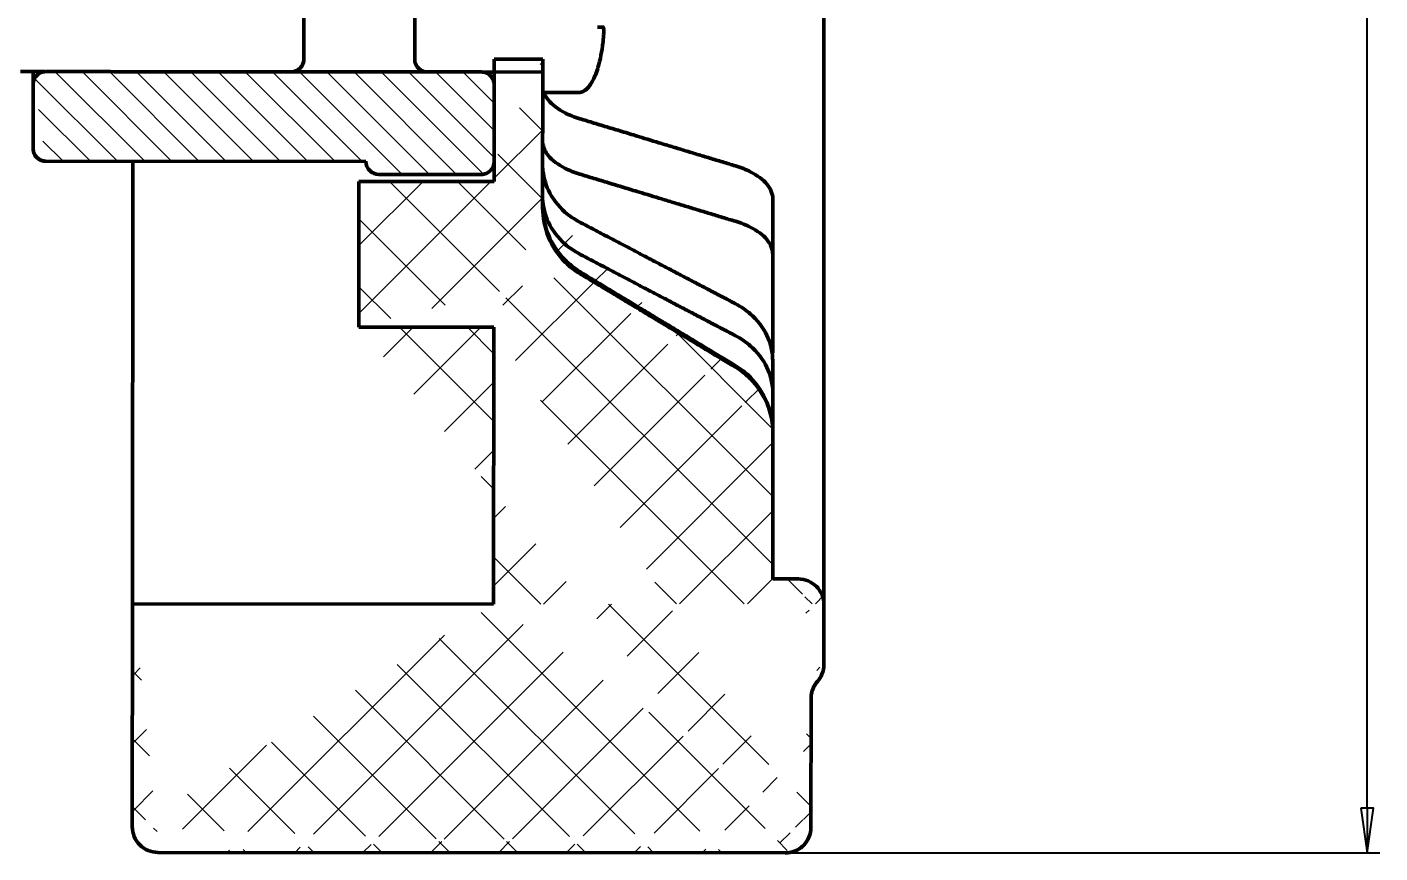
# Model space of a CAD drawing. Header units: inches. Extents: x -14 to 5184, y -66 to 1689.
# Drawn here: x 2755.2 to 2808, y 654.5 to 686.8 of the extents above; entities that cross this region are included whole.
import ezdxf

# ---------------------------------------------------------------- set-up
doc = ezdxf.new("R2010")
doc.units = ezdxf.units.IN
doc.header["$MEASUREMENT"] = 0
for name, color, linetype, lineweight in [('Видимые тонкие (ГОСТ)', 7, 'Continuous', 25), ('Видимый контур (ГОСТ)', 7, 'Continuous', 50), ('Штриховка (ГОСТ)', 7, 'Continuous', 18)]:
    doc.layers.add(name, color=color, linetype=linetype, lineweight=lineweight)
doc.styles.add('Standart 3.0', font='gost_b.ttf', dxfattribs={"oblique": 15, "height": 3})
doc.dimstyles.new('Обычный (ГОСТ)', dxfattribs={"dimscale": 0.5, "dimtxt": 3.5, "dimasz": 3.5, "dimexe": 1, "dimexo": 0, "dimgap": 0.5, "dimtad": 1, "dimrnd": 1e-08, "dimtxsty": 'Standart 3.0', "dimblk": 'Filled-1', "dimblk1": 'Filled-1', "dimblk2": 'Filled-1', "dimcen": 0.09, "dimdle": 15, "dimclrd": 256, "dimclre": 256, "dimclrt": 256, "dimazin": 2, "dimtfac": 0.714286, "dimtmove": 0, "dimatfit": 3, "dimfxl": 1, "dimtolj": 1, "dimlwd": 25, "dimlwe": 25, "dimarcsym": 0})

# ---------------------------------------------------------------- blocks, each defined once
blk = doc.blocks.new('Filled-1')
at = {"color": 0}
for p, q in [((0, 0), (-1, 0.143)), ((-1, 0.143), (-1, -0.143)), ((-1, 0), (0, 0)), ((-1, -0.143), (0, 0))]:
    blk.add_line(p, q, dxfattribs=at)
at = {"color": 0, "flags": 128}
blk.add_lwpolyline([(-1, -0.143), (0, 0), (-1, 0.143), (-1, -0.143)], dxfattribs=at)
at = {"color": 0}
blk.add_solid([(-1, -0.143), (0, 0), (-1, 0.143), (-1, -0.143)], dxfattribs=at)
blk = doc.blocks.new('*D205')
at = {"layer": 'Видимые тонкие (ГОСТ)', "lineweight": 25, "ltscale": 0.5, "transparency": 16777216}
for p, q in [((2730, 772.71), (2808, 772.71)), ((2807.5, 656.296), (2807.5, 770.96)), ((2775, 654.546), (2808, 654.546))]:
    blk.add_line(p, q, dxfattribs=at)
at = {"layer": 'Видимые тонкие (ГОСТ)', "lineweight": 25, "ltscale": 0.5, "transparency": 16777216, "xscale": 1.75, "yscale": 1.75, "zscale": 1.75}
for p, rotation in [((2807.5, 772.71), 90), ((2807.5, 654.546), 270)]:
    blk.add_blockref('Filled-1', p, dxfattribs=dict(at, rotation=rotation))
at = {"layer": 'Видимые тонкие (ГОСТ)', "ltscale": 0.5, "transparency": 16777216, "insert": (2805.447, 713.628), "char_height": 3, "attachment_point": 5, "rotation": 90, "style": 'Standart 3.0'}
blk.add_mtext('\\A1;118%%P0,5', dxfattribs=at)

msp = doc.modelspace()

# ---------------------------------------------------------------- hatches: boundary and pattern name
at = {"layer": 'Штриховка (ГОСТ)', "ltscale": 0.5}
h = msp.add_hatch(dxfattribs=at)
h.set_pattern_fill('ANSI37', color=256, scale=15)
h.set_pattern_definition([(45, (-764.6716, -51.7324), (-1.3258252, 1.3258252), []), (135, (-764.6716, -51.7324), (-1.3258252, -1.3258252), [])])
edge = h.paths.add_edge_path()
edge.add_line((2773.4109, 685.5662), (2775.3109, 685.5681))
edge.add_line((2773.4153, 680.8029), (2773.4109, 685.5662))
edge.add_line((2773.4118, 684.5648), (2773.4146, 681.5626))
edge.add_line((2768.1309, 680.8029), (2773.4153, 680.8029))
edge.add_line((2775.3109, 685.5681), (2775.3163, 679.7637))
edge.add_line((2768.1309, 675.1099), (2768.1309, 680.8029))
edge.add_line((2773.4133, 675.1101), (2768.1309, 675.1101))
edge.add_spline(control_points=[(2776.7739, 677.2719), (2776.5621, 677.405), (2776.3581, 677.5628), (2775.9336, 677.9903), (2775.6871, 678.3624), (2775.4131, 679.0278), (2775.3286, 679.4306), (2775.3165, 679.7866)], knot_values=[0.1533423, 0.1533423, 0.1533423, 0.1533423, 0.2224938, 0.2224938, 0.3340767, 0.3340767, 0.4383753, 0.4383753, 0.4383753, 0.4383753], degree=3, periodic=0)
edge.add_spline(control_points=[(2784.3227, 671.071), (2784.3154, 671.4321), (2784.2296, 671.8474), (2783.951, 672.5195), (2783.7036, 672.8902), (2783.2788, 673.3152), (2783.0777, 673.4756), (2782.8643, 673.6039)], knot_values=[0.4495902, 0.4495902, 0.4495902, 0.4495902, 0.5564178, 0.5564178, 0.6678472, 0.6678472, 0.7366774, 0.7366774, 0.7366774, 0.7366774], degree=3, periodic=0)
edge.add_spline(control_points=[(2776.7739, 677.2719), (2779.3382, 675.7241), (2782.8643, 673.6039)], knot_values=[0.2068793, 0.2068793, 0.2068793, 0.9123737, 0.9123737, 0.9123737], weights=[1.0088811, 1.0203141, 1.0064426], degree=2, periodic=0)
edge.add_line((2784.3244, 670.9746), (2784.3297, 665.2776))
edge.add_line((2784.3297, 665.2776), (2785.3297, 665.2786))
edge.add_spline(control_points=[(2786.0834, 661.2792), (2786.012, 661.198), (2785.9492, 661.0955), (2785.8627, 660.8862), (2785.8339, 660.741), (2785.834, 660.6175)], knot_values=[0.3763479, 0.3763479, 0.3763479, 0.3763479, 0.4072666, 0.4072666, 0.4442912, 0.4442912, 0.4442912, 0.4442912], degree=3, periodic=0)
edge.add_spline(control_points=[(2786.3328, 661.9409), (2786.3329, 661.8175), (2786.3042, 661.6722), (2786.2177, 661.4629), (2786.1549, 661.3604), (2786.0834, 661.2792)], knot_values=[0.444291, 0.444291, 0.444291, 0.444291, 0.4813156, 0.4813156, 0.5122343, 0.5122343, 0.5122343, 0.5122343], degree=3, periodic=0)
edge.add_line((2786.3306, 664.2795), (2786.3328, 661.9409))
edge.add_spline(control_points=[(2785.3297, 665.2786), (2785.4531, 665.2787), (2785.5984, 665.2499), (2785.8265, 665.1557), (2785.9497, 665.0735), (2786.1244, 664.8991), (2786.2068, 664.7761), (2786.3015, 664.5481), (2786.3305, 664.4029), (2786.3306, 664.2795)], knot_values=[0.2961944, 0.2961944, 0.2961944, 0.2961944, 0.3332183, 0.3332183, 0.3702424, 0.3702424, 0.4072668, 0.4072668, 0.4442915, 0.4442915, 0.4442915, 0.4442915], degree=3, periodic=0)
edge.add_line((2759.3307, 664.2543), (2773.4306, 664.2674))
edge.add_line((2759.3387, 655.5497), (2759.3307, 664.2543))
edge.add_spline(control_points=[(2760.3397, 654.5506), (2760.2162, 654.5505), (2760.071, 654.5792), (2759.8428, 654.6735), (2759.7196, 654.7556), (2759.5449, 654.93), (2759.4625, 655.0531), (2759.3679, 655.281), (2759.3388, 655.4263), (2759.3387, 655.5497)], knot_values=[0, 0, 0, 0, 0.037024, 0.037024, 0.0740481, 0.0740481, 0.1110722, 0.1110722, 0.1480965, 0.1480965, 0.1480965, 0.1480965], degree=3, periodic=0)
edge.add_line((2784.8397, 654.5734), (2760.3397, 654.5506))
edge.add_spline(control_points=[(2785.8387, 655.5743), (2785.8388, 655.4509), (2785.8101, 655.3057), (2785.7158, 655.0775), (2785.6337, 654.9543), (2785.4593, 654.7796), (2785.3362, 654.6972), (2785.1083, 654.6026), (2784.9631, 654.5735), (2784.8397, 654.5734)], knot_values=[-0.1480969, -0.1480969, -0.1480969, -0.1480969, -0.1110725, -0.1110725, -0.0740482, -0.0740482, -0.037024, -0.037024, 0, 0, 0, 0], degree=3, periodic=0)
edge.add_line((2785.834, 660.6175), (2785.8387, 655.5743))
edge.add_line((2773.4203, 664.2674), (2773.4133, 675.1101))
edge.add_spline(control_points=[(2785.812, 655.3437), (2785.8048, 655.3132), (2785.7955, 655.2805), (2785.7699, 655.2061), (2785.7522, 655.1639), (2785.6957, 655.0517), (2785.6504, 654.9837), (2785.5317, 654.8451), (2785.4524, 654.7771), (2785.2755, 654.6674), (2785.1751, 654.6256), (2784.9962, 654.5826), (2784.9176, 654.5733), (2784.8396, 654.5732)], knot_values=[0, 0, 0, 0, 0.0105576, 0.0105576, 0.0243585, 0.0243585, 0.0485574, 0.0485574, 0.0792156, 0.0792156, 0.1110337, 0.1110337, 0.134456, 0.134456, 0.134456, 0.134456], degree=3, periodic=0)
h = msp.add_hatch(dxfattribs=at)
h.set_pattern_fill('ANSI31', color=256, scale=6, angle=90)
h.set_pattern_definition([(135, (-651.9682, -51.75855), (-0.53033009, -0.53033009), [])])
edge = h.paths.add_edge_path()
edge.add_line((2768.4044, 681.5624), (2755.9044, 681.5738))
edge.add_spline(control_points=[(2755.9044, 681.5738), (2755.8427, 681.5739), (2755.7701, 681.5884), (2755.6561, 681.6357), (2755.5946, 681.6769), (2755.5074, 681.7643), (2755.4663, 681.8259), (2755.4192, 681.94), (2755.4048, 682.0126), (2755.4048, 682.0744)], knot_values=[-0.0740532, -0.0740532, -0.0740532, -0.0740532, -0.055542, -0.055542, -0.0370297, -0.0370297, -0.0185157, -0.0185157, 0, 0, 0, 0], degree=3, periodic=0)
edge.add_spline(control_points=[(2755.9043, 681.5731), (2755.874, 681.5731), (2755.8436, 681.5759), (2755.7615, 681.5911), (2755.7103, 681.6094), (2755.6173, 681.6606), (2755.5745, 681.694), (2755.5054, 681.7684), (2755.4772, 681.8093), (2755.4426, 681.88), (2755.4317, 681.9083), (2755.4196, 681.9514), (2755.4162, 681.9659), (2755.4119, 681.9882), (2755.4106, 681.9964), (2755.4086, 682.0107), (2755.4079, 682.0171), (2755.4069, 682.0267), (2755.4066, 682.0303), (2755.4058, 682.0403), (2755.4055, 682.0449), (2755.4047, 682.0616), (2755.4048, 682.0638), (2755.4045, 682.0754), (2755.4045, 682.0818), (2755.4042, 682.1099), (2755.4041, 682.1382), (2755.4036, 682.2865), (2755.4034, 682.4814), (2755.4031, 683.015), (2755.4031, 683.3601), (2755.4032, 684.1472), (2755.4034, 684.5965), (2755.4036, 685.0736)], knot_values=[1.0581138, 1.0581138, 1.0581138, 1.0581138, 1.0672072, 1.0672072, 1.0831379, 1.0831379, 1.0990313, 1.0990313, 1.113614, 1.113614, 1.1226574, 1.1226574, 1.1271294, 1.1271294, 1.1296951, 1.1296951, 1.1318693, 1.1318693, 1.133435, 1.133435, 1.1367674, 1.1367674, 1.1494336, 1.1494336, 1.1752432, 1.1752432, 1.2315282, 1.2315282, 1.3909556, 1.3909556, 1.5503199, 1.5503199, 1.7063868, 1.7063868, 1.7063868, 1.7063868], degree=3, periodic=0)
edge.add_spline(control_points=[(2755.9044, 681.5738), (2755.8427, 681.5739), (2755.7701, 681.5884), (2755.6561, 681.6357), (2755.5946, 681.6769), (2755.5074, 681.7643), (2755.4663, 681.8259), (2755.4192, 681.94), (2755.4048, 682.0126), (2755.4048, 682.0744)], knot_values=[-0.0740532, -0.0740532, -0.0740532, -0.0740532, -0.055542, -0.055542, -0.0370297, -0.0370297, -0.0185157, -0.0185157, 0, 0, 0, 0], degree=3, periodic=0)
edge.add_spline(control_points=[(2755.9043, 681.5731), (2755.874, 681.5731), (2755.8436, 681.5759), (2755.7615, 681.5911), (2755.7103, 681.6094), (2755.6173, 681.6606), (2755.5745, 681.694), (2755.5054, 681.7684), (2755.4772, 681.8093), (2755.4426, 681.88), (2755.4317, 681.9083), (2755.4196, 681.9514), (2755.4162, 681.9659), (2755.4119, 681.9882), (2755.4106, 681.9964), (2755.4086, 682.0107), (2755.4079, 682.0171), (2755.4069, 682.0267), (2755.4066, 682.0303), (2755.4058, 682.0403), (2755.4055, 682.0449), (2755.4047, 682.0616), (2755.4048, 682.0638), (2755.4045, 682.0754), (2755.4045, 682.0818), (2755.4042, 682.1099), (2755.4041, 682.1382), (2755.4036, 682.2865), (2755.4034, 682.4814), (2755.4031, 683.015), (2755.4031, 683.3601), (2755.4032, 684.1472), (2755.4034, 684.5965), (2755.4036, 685.0736)], knot_values=[1.0581138, 1.0581138, 1.0581138, 1.0581138, 1.0672072, 1.0672072, 1.0831379, 1.0831379, 1.0990313, 1.0990313, 1.113614, 1.113614, 1.1226574, 1.1226574, 1.1271294, 1.1271294, 1.1296951, 1.1296951, 1.1318693, 1.1318693, 1.133435, 1.133435, 1.1367674, 1.1367674, 1.1494336, 1.1494336, 1.1752432, 1.1752432, 1.2315282, 1.2315282, 1.3909556, 1.3909556, 1.5503199, 1.5503199, 1.7063868, 1.7063868, 1.7063868, 1.7063868], degree=3, periodic=0)
edge.add_spline(control_points=[(2755.9044, 681.5738), (2755.8427, 681.5739), (2755.7701, 681.5884), (2755.6561, 681.6357), (2755.5946, 681.6769), (2755.5074, 681.7643), (2755.4663, 681.8259), (2755.4192, 681.94), (2755.4048, 682.0126), (2755.4048, 682.0744)], knot_values=[-0.0740532, -0.0740532, -0.0740532, -0.0740532, -0.055542, -0.055542, -0.0370297, -0.0370297, -0.0185157, -0.0185157, 0, 0, 0, 0], degree=3, periodic=0)
edge.add_spline(control_points=[(2755.9043, 681.5731), (2755.874, 681.5731), (2755.8436, 681.5759), (2755.7615, 681.5911), (2755.7103, 681.6094), (2755.6173, 681.6606), (2755.5745, 681.694), (2755.5054, 681.7684), (2755.4772, 681.8093), (2755.4426, 681.88), (2755.4317, 681.9083), (2755.4196, 681.9514), (2755.4162, 681.9659), (2755.4119, 681.9882), (2755.4106, 681.9964), (2755.4086, 682.0107), (2755.4079, 682.0171), (2755.4069, 682.0267), (2755.4066, 682.0303), (2755.4058, 682.0403), (2755.4055, 682.0449), (2755.4047, 682.0616), (2755.4048, 682.0638), (2755.4045, 682.0754), (2755.4045, 682.0818), (2755.4042, 682.1099), (2755.4041, 682.1382), (2755.4036, 682.2865), (2755.4034, 682.4814), (2755.4031, 683.015), (2755.4031, 683.3601), (2755.4032, 684.1472), (2755.4034, 684.5965), (2755.4036, 685.0736)], knot_values=[1.0581138, 1.0581138, 1.0581138, 1.0581138, 1.0672072, 1.0672072, 1.0831379, 1.0831379, 1.0990313, 1.0990313, 1.113614, 1.113614, 1.1226574, 1.1226574, 1.1271294, 1.1271294, 1.1296951, 1.1296951, 1.1318693, 1.1318693, 1.133435, 1.133435, 1.1367674, 1.1367674, 1.1494336, 1.1494336, 1.1752432, 1.1752432, 1.2315282, 1.2315282, 1.3909556, 1.3909556, 1.5503199, 1.5503199, 1.7063868, 1.7063868, 1.7063868, 1.7063868], degree=3, periodic=0)
edge.add_spline(control_points=[(2755.9044, 681.5738), (2755.8427, 681.5739), (2755.7701, 681.5884), (2755.6561, 681.6357), (2755.5946, 681.6769), (2755.5074, 681.7643), (2755.4663, 681.8259), (2755.4192, 681.94), (2755.4048, 682.0126), (2755.4048, 682.0744)], knot_values=[-0.0740532, -0.0740532, -0.0740532, -0.0740532, -0.055542, -0.055542, -0.0370297, -0.0370297, -0.0185157, -0.0185157, 0, 0, 0, 0], degree=3, periodic=0)
edge.add_spline(control_points=[(2755.9043, 681.5731), (2755.874, 681.5731), (2755.8436, 681.5759), (2755.7615, 681.5911), (2755.7103, 681.6094), (2755.6173, 681.6606), (2755.5745, 681.694), (2755.5054, 681.7684), (2755.4772, 681.8093), (2755.4426, 681.88), (2755.4317, 681.9083), (2755.4196, 681.9514), (2755.4162, 681.9659), (2755.4119, 681.9882), (2755.4106, 681.9964), (2755.4086, 682.0107), (2755.4079, 682.0171), (2755.4069, 682.0267), (2755.4066, 682.0303), (2755.4058, 682.0403), (2755.4055, 682.0449), (2755.4047, 682.0616), (2755.4048, 682.0638), (2755.4045, 682.0754), (2755.4045, 682.0818), (2755.4042, 682.1099), (2755.4041, 682.1382), (2755.4036, 682.2865), (2755.4034, 682.4814), (2755.4031, 683.015), (2755.4031, 683.3601), (2755.4032, 684.1472), (2755.4034, 684.5965), (2755.4036, 685.0736)], knot_values=[1.0581138, 1.0581138, 1.0581138, 1.0581138, 1.0672072, 1.0672072, 1.0831379, 1.0831379, 1.0990313, 1.0990313, 1.113614, 1.113614, 1.1226574, 1.1226574, 1.1271294, 1.1271294, 1.1296951, 1.1296951, 1.1318693, 1.1318693, 1.133435, 1.133435, 1.1367674, 1.1367674, 1.1494336, 1.1494336, 1.1752432, 1.1752432, 1.2315282, 1.2315282, 1.3909556, 1.3909556, 1.5503199, 1.5503199, 1.7063868, 1.7063868, 1.7063868, 1.7063868], degree=3, periodic=0)
edge.add_spline(control_points=[(2755.9044, 681.5738), (2755.8427, 681.5739), (2755.7701, 681.5884), (2755.6561, 681.6357), (2755.5946, 681.6769), (2755.5074, 681.7643), (2755.4663, 681.8259), (2755.4192, 681.94), (2755.4048, 682.0126), (2755.4048, 682.0744)], knot_values=[-0.0740532, -0.0740532, -0.0740532, -0.0740532, -0.055542, -0.055542, -0.0370297, -0.0370297, -0.0185157, -0.0185157, 0, 0, 0, 0], degree=3, periodic=0)
edge.add_spline(control_points=[(2755.9043, 681.5731), (2755.874, 681.5731), (2755.8436, 681.5759), (2755.7615, 681.5911), (2755.7103, 681.6094), (2755.6173, 681.6606), (2755.5745, 681.694), (2755.5054, 681.7684), (2755.4772, 681.8093), (2755.4426, 681.88), (2755.4317, 681.9083), (2755.4196, 681.9514), (2755.4162, 681.9659), (2755.4119, 681.9882), (2755.4106, 681.9964), (2755.4086, 682.0107), (2755.4079, 682.0171), (2755.4069, 682.0267), (2755.4066, 682.0303), (2755.4058, 682.0403), (2755.4055, 682.0449), (2755.4047, 682.0616), (2755.4048, 682.0638), (2755.4045, 682.0754), (2755.4045, 682.0818), (2755.4042, 682.1099), (2755.4041, 682.1382), (2755.4036, 682.2865), (2755.4034, 682.4814), (2755.4031, 683.015), (2755.4031, 683.3601), (2755.4032, 684.1472), (2755.4034, 684.5965), (2755.4036, 685.0736)], knot_values=[1.0581138, 1.0581138, 1.0581138, 1.0581138, 1.0672072, 1.0672072, 1.0831379, 1.0831379, 1.0990313, 1.0990313, 1.113614, 1.113614, 1.1226574, 1.1226574, 1.1271294, 1.1271294, 1.1296951, 1.1296951, 1.1318693, 1.1318693, 1.133435, 1.133435, 1.1367674, 1.1367674, 1.1494336, 1.1494336, 1.1752432, 1.1752432, 1.2315282, 1.2315282, 1.3909556, 1.3909556, 1.5503199, 1.5503199, 1.7063868, 1.7063868, 1.7063868, 1.7063868], degree=3, periodic=0)
edge.add_spline(control_points=[(2755.9044, 681.5738), (2755.8427, 681.5739), (2755.7701, 681.5884), (2755.6561, 681.6357), (2755.5946, 681.6769), (2755.5074, 681.7643), (2755.4663, 681.8259), (2755.4192, 681.94), (2755.4048, 682.0126), (2755.4048, 682.0744)], knot_values=[-0.0740532, -0.0740532, -0.0740532, -0.0740532, -0.055542, -0.055542, -0.0370297, -0.0370297, -0.0185157, -0.0185157, 0, 0, 0, 0], degree=3, periodic=0)
edge.add_line((2755.4048, 682.0744), (2755.4072, 684.5751))
edge.add_spline(control_points=[(2755.4072, 684.5751), (2755.4072, 684.6369), (2755.4217, 684.7096), (2755.4691, 684.8237), (2755.5103, 684.8852), (2755.5977, 684.9725), (2755.6593, 685.0136), (2755.7733, 685.0608), (2755.8459, 685.0751), (2755.9076, 685.0751)], knot_values=[0.148145, 0.148145, 0.148145, 0.148145, 0.1666737, 0.1666737, 0.1851987, 0.1851987, 0.2037152, 0.2037152, 0.2222222, 0.2222222, 0.2222222, 0.2222222], degree=3, periodic=0)
edge.add_line((2755.9076, 685.0751), (2772.9076, 685.06))
edge.add_spline(control_points=[(2772.9076, 685.06), (2772.9693, 685.06), (2773.0419, 685.0454), (2773.1559, 684.9981), (2773.2174, 684.9568), (2773.3046, 684.8694), (2773.3457, 684.8077), (2773.3928, 684.6935), (2773.4072, 684.6208), (2773.4072, 684.559)], knot_values=[0.0740763, 0.0740763, 0.0740763, 0.0740763, 0.0925813, 0.0925813, 0.1110984, 0.1110984, 0.1296274, 0.1296274, 0.1481623, 0.1481623, 0.1481623, 0.1481623], degree=3, periodic=0)
edge.add_line((2773.4072, 684.559), (2773.4044, 681.5569))
edge.add_ellipse((2772.9044, 681.5574), major_axis=(0.4234, 0.266), ratio=0.9999995, start_angle=237.81076, end_angle=327.81076, ccw=False)
edge.add_line((2772.9039, 681.0574), (2768.9039, 681.0611))
edge.add_ellipse((2768.9044, 681.5611), major_axis=(-0.4234, -0.266), ratio=0.9999995, start_angle=-32.18924, end_angle=57.81076, ccw=False)
edge.add_line((2768.4044, 681.5616), (2768.4044, 681.5624))

# ---------------------------------------------------------------- linework, layer by layer
at = {"layer": 'Видимые тонкие (ГОСТ)', "ltscale": 0.5}
msp.add_line((2772.9693, 685.06), (2755.8459, 685.0751), dxfattribs=at)
at = {"layer": 'Видимый контур (ГОСТ)'}
for p, q in [((2765.9787, 685.5679), (2765.9815, 688.5619)), ((2770.3109, 688.5563), (2770.3081, 685.5632)), ((2775.3081, 685.5588), (2773.4081, 685.5605)), ((2775.3027, 679.7544), (2775.3081, 685.5588)), ((2754.9076, 685.074), (2755.8631, 685.0731)), ((2770.8076, 685.0619), (2775.3076, 685.0579)), ((2772.9594, 685.0573), (2773.4075, 685.0569)), ((2775.3076, 685.0579), (2775.3069, 684.2571)), ((2755.4072, 684.5751), (2755.4048, 682.0744)), ((2775.3069, 684.2571), (2776.7069, 684.2558)), ((2776.7068, 684.2538), (2775.3069, 684.2551)), ((2768.4043, 681.5615), (2755.9043, 681.5731)), ((2755.9044, 681.5738), (2768.4044, 681.5624)), ((2759.3044, 681.5707), (2759.3044, 681.5699)), ((2768.4016, 681.5593), (2768.4016, 681.5615)), ((2768.4044, 681.5624), (2768.4044, 681.5616)), ((2772.9009, 681.0555), (2768.9009, 681.0592)), ((2768.9039, 681.0611), (2772.9039, 681.0574)), ((2784.289, 674.0924), (2784.2896, 677.9321)), ((2773.3984, 675.0872), (2773.3883, 664.2617)), ((2784.288, 671.1789), (2784.29, 672.5183)), ((2784.2892, 665.2516), (2784.2945, 670.9486)), ((2785.2892, 665.2507), (2784.2892, 665.2516)), ((2773.3883, 664.2617), (2759.2883, 664.2747)), ((2786.2861, 661.9112), (2786.2883, 664.2498)), ((2785.7802, 655.5456), (2785.7849, 660.5888)), ((2760.2792, 654.569), (2784.7792, 654.5463)), ((2760.2793, 654.5692), (2784.7793, 654.5465))]:
    msp.add_line(p, q, dxfattribs=at)
at = {"layer": 'Видимый контур (ГОСТ)', "ltscale": 0.5}
for p, q in [((2773.4081, 685.5605), (2773.4081, 680.7804)), ((2759.3044, 681.5707), (2759.2883, 664.2747)), ((2768.1309, 680.7804), (2768.1309, 675.0874)), ((2768.1309, 680.7804), (2773.4081, 680.7804)), ((2773.3984, 675.0872), (2768.1309, 675.0872)), ((2759.2802, 655.5701), (2759.2883, 664.2747))]:
    msp.add_line(p, q, dxfattribs=at)
at = {"layer": 'Видимый контур (ГОСТ)', "extrusion": (0, 0, -1)}
for centre, major_axis, ratio, start_param, end_param in [((2772.2319, 688.1396), (5.2238, -2.9448), 0.0017133, 6.2410328, 6.2812829), ((2772.2319, 688.1396), (5.2238, -2.9448), 0.0017133, 6.2811944, 6.299893), ((2768.9016, 681.5593), (0.2421, 0.4377), 0.9994161, 2.6375933, 4.2083897), ((2768.4094, 687.0615), (-0.0051, -5.5), 0.0008567, 6.2650345, 6.282646), ((2768.9044, 681.5611), (-0.4234, -0.266), 0.9999995, 5.2741972, 6.8449935), ((2768.4094, 687.0615), (-0.0051, -5.5), 0.0008567, 6.2826452, 6.2831844), ((2772.9044, 681.5574), (0.4234, 0.266), 0.9999995, 0.5618082, 2.1326045), ((2772.9016, 681.5556), (-0.2421, -0.4377), 0.9994161, 5.2173778, 5.779186), ((2784.3094, 687.0457), (0.0149, 16.0906), 0.0008563, 4.1103797, 4.2659064), ((2784.3092, 687.0194), (0.0148, 16.0566), 0.000853, 3.5861538, 3.7420103)]:
    msp.add_ellipse(centre, major_axis=major_axis, ratio=ratio, start_param=start_param, end_param=end_param, dxfattribs=at)
at = {"layer": 'Видимый контур (ГОСТ)'}
for points, knots in [([(2786.2871, 664.3009), (2786.287, 664.3047), (2786.2869, 664.3095), (2786.2863, 664.3662), (2786.2856, 664.4743), (2786.2835, 665.0447), (2786.2823, 665.821), (2786.2808, 668.0331), (2786.2805, 669.5263), (2786.2808, 673.0176), (2786.2815, 675.06), (2786.2838, 679.4309), (2786.2854, 681.8138), (2786.2894, 686.6182), (2786.2917, 689.0994), (2786.2969, 693.849), (2786.2998, 696.1765), (2786.3058, 700.389), (2786.3089, 702.3264), (2786.315, 705.5739), (2786.3181, 706.9245), (2786.3237, 708.8766), (2786.3264, 709.5073), (2786.3288, 709.7546), (2786.3291, 709.7755), (2786.3293, 709.7887)], [0.2615678, 0.2615678, 0.2615678, 0.2615678, 0.2873283, 0.2873283, 0.5466366, 0.5466366, 1.2399176, 1.2399176, 1.9648387, 1.9648387, 2.6909411, 2.6909411, 3.417188, 3.417188, 4.143471, 4.143471, 4.8697608, 4.8697608, 5.5960387, 5.5960387, 6.3222664, 6.3222664, 7.0482955, 7.0482955, 7.1366388, 7.1366388, 7.1366388, 7.1366388]), ([(2770.7604, 689.0567), (2770.7542, 689.0561), (2770.748, 689.0554), (2770.6896, 689.0472), (2770.6378, 689.0314), (2770.5428, 688.9847), (2770.4983, 688.9532), (2770.4225, 688.8788), (2770.3903, 688.8349), (2770.3417, 688.7404), (2770.3249, 688.6884), (2770.315, 688.6249), (2770.3136, 688.6132), (2770.3123, 688.5988), (2770.3121, 688.5954), (2770.3117, 688.5897), (2770.3116, 688.5873), (2770.3113, 688.5821), (2770.3112, 688.5796), (2770.311, 688.5755), (2770.311, 688.5739), (2770.3109, 688.5704), (2770.3109, 688.5688), (2770.3108, 688.5643), (2770.3107, 688.5622), (2770.3106, 688.5532), (2770.3106, 688.5456), (2770.3104, 688.5023), (2770.3102, 688.4433), (2770.3098, 688.2794), (2770.3096, 688.1735), (2770.3092, 687.9314), (2770.3089, 687.7929), (2770.3086, 687.4991), (2770.3084, 687.3403), (2770.3081, 687.0225), (2770.3079, 686.8595), (2770.3077, 686.5497), (2770.3076, 686.3991), (2770.3075, 686.1287), (2770.3075, 686.0057), (2770.3075, 685.8021), (2770.3076, 685.7191), (2770.3077, 685.6026), (2770.3076, 685.5786), (2770.308, 685.5513), (2770.3081, 685.5492), (2770.3083, 685.5423), (2770.3083, 685.5403), (2770.3086, 685.5345), (2770.3088, 685.5304), (2770.3094, 685.5222), (2770.3097, 685.5184), (2770.3106, 685.5083), (2770.3112, 685.502), (2770.3138, 685.4824), (2770.316, 685.4691), (2770.3255, 685.4243), (2770.3353, 685.393), (2770.3682, 685.3158), (2770.3961, 685.2712), (2770.4644, 685.1921), (2770.5062, 685.1571), (2770.5974, 685.1027), (2770.648, 685.0826), (2770.7185, 685.067), (2770.7376, 685.0639), (2770.7567, 685.0619)], [0.00509392, 0.00509392, 0.00509392, 0.00509392, 0.00695757, 0.00695757, 0.02279538, 0.02279538, 0.03873067, 0.03873067, 0.05466235, 0.05466235, 0.07059274, 0.07059274, 0.07408036, 0.07408036, 0.07519684, 0.07519684, 0.07607766, 0.07607766, 0.07734181, 0.07734181, 0.07864594, 0.07864594, 0.08085744, 0.08085744, 0.08629825, 0.08629825, 0.10261451, 0.10261451, 0.15218048, 0.15218048, 0.20103452, 0.20103452, 0.24891737, 0.24891737, 0.29675849, 0.29675849, 0.34458381, 0.34458381, 0.39240697, 0.39240697, 0.44023774, 0.44023774, 0.48809872, 0.48809872, 0.5360537, 0.5360537, 0.53995061, 0.53995061, 0.54116027, 0.54116027, 0.54271805, 0.54271805, 0.54394953, 0.54394953, 0.54589037, 0.54589037, 0.54993232, 0.54993232, 0.55967589, 0.55967589, 0.57509252, 0.57509252, 0.59102739, 0.59102739, 0.6069588, 0.6069588, 0.61270738, 0.61270738, 0.61270738, 0.61270738]), ([(2777.4514, 686.8163), (2777.5426, 686.8156), (2777.6043, 686.8147), (2777.6597, 686.8137), (2777.6685, 686.8135), (2777.6737, 686.813), (2777.6768, 686.8087), (2777.6814, 686.7935), (2777.6839, 686.7821), (2777.6882, 686.7364), (2777.6894, 686.7056), (2777.6895, 686.6236), (2777.6877, 686.5711), (2777.6832, 686.4839), (2777.6803, 686.4414), (2777.6707, 686.3244), (2777.6628, 686.2513), (2777.6197, 685.8786), (2777.558, 685.544), (2777.4595, 685.2237), (2777.4554, 685.2107), (2777.4513, 685.1978)], [0, 0, 0, 0, 0.0899519, 0.0899519, 0.1264019, 0.1264019, 0.2065144, 0.2065144, 0.2647303, 0.2647303, 0.3262898, 0.3262898, 0.4040246, 0.4040246, 0.473425, 0.473425, 0.5855119, 0.5855119, 1.2915776, 1.2915776, 1.3214008, 1.3214008, 1.3214008, 1.3214008]), ([(2765.4782, 685.0676), (2765.5399, 685.0675), (2765.6125, 685.0819), (2765.7266, 685.1291), (2765.7882, 685.1702), (2765.8755, 685.2575), (2765.9168, 685.3191), (2765.9641, 685.4333), (2765.9787, 685.506), (2765.9787, 685.5679)], [0, 0, 0, 0, 0.01850408, 0.01850408, 0.037019123, 0.037019123, 0.05555129, 0.05555129, 0.074106859, 0.074106859, 0.074106859, 0.074106859]), ([(2765.5253, 685.0676), (2765.5327, 685.0683), (2765.5401, 685.0691), (2765.5998, 685.0774), (2765.6516, 685.0933), (2765.7467, 685.14), (2765.7911, 685.1714), (2765.8669, 685.2459), (2765.8992, 685.2897), (2765.9477, 685.3842), (2765.9645, 685.4362), (2765.9748, 685.5018), (2765.9763, 685.5159), (2765.9775, 685.5309), (2765.9776, 685.5336), (2765.978, 685.5398), (2765.9782, 685.5431), (2765.9783, 685.5478), (2765.9784, 685.5495), (2765.9785, 685.5531), (2765.9785, 685.5546), (2765.9786, 685.5581), (2765.9786, 685.5596), (2765.9787, 685.5611)], [0.004716334, 0.004716334, 0.004716334, 0.004716334, 0.006957566, 0.006957566, 0.022795383, 0.022795383, 0.038730673, 0.038730673, 0.054662352, 0.054662352, 0.070592739, 0.070592739, 0.074707003, 0.074707003, 0.075608939, 0.075608939, 0.07705342, 0.07705342, 0.078280624, 0.078280624, 0.080173107, 0.080173107, 0.083432196, 0.083432196, 0.083432196, 0.083432196]), ([(2770.3081, 685.5632), (2770.308, 685.5013), (2770.3224, 685.4285), (2770.3696, 685.3142), (2770.4107, 685.2525), (2770.4979, 685.165), (2770.5594, 685.1238), (2770.6734, 685.0764), (2770.746, 685.0619), (2770.8076, 685.0619)], [-0.074113445, -0.074113445, -0.074113445, -0.074113445, -0.055551585, -0.055551585, -0.037017386, -0.037017386, -0.018502767, -0.018502767, 0, 0, 0, 0]), ([(2755.4036, 685.0736), (2755.4034, 684.5965), (2755.4032, 684.1472), (2755.4031, 683.3601), (2755.4031, 683.015), (2755.4034, 682.4814), (2755.4036, 682.2865), (2755.4041, 682.1382), (2755.4042, 682.1099), (2755.4045, 682.0818), (2755.4045, 682.0754), (2755.4048, 682.0638), (2755.4047, 682.0616), (2755.4055, 682.0449), (2755.4058, 682.0403), (2755.4066, 682.0303), (2755.4069, 682.0267), (2755.4079, 682.0171), (2755.4086, 682.0107), (2755.4106, 681.9964), (2755.4119, 681.9882), (2755.4162, 681.9659), (2755.4196, 681.9514), (2755.4317, 681.9083), (2755.4426, 681.88), (2755.4772, 681.8093), (2755.5054, 681.7684), (2755.5745, 681.694), (2755.6173, 681.6606), (2755.7103, 681.6094), (2755.7615, 681.5911), (2755.8436, 681.5759), (2755.874, 681.5731), (2755.9043, 681.5731)], [1.05811383, 1.05811383, 1.05811383, 1.05811383, 1.21418078, 1.21418078, 1.37354505, 1.37354505, 1.53297242, 1.53297242, 1.58925742, 1.58925742, 1.61506703, 1.61506703, 1.62773328, 1.62773328, 1.63106566, 1.63106566, 1.63263132, 1.63263132, 1.63480551, 1.63480551, 1.63737127, 1.63737127, 1.64184327, 1.64184327, 1.65088669, 1.65088669, 1.6654694, 1.6654694, 1.6813627, 1.6813627, 1.69729341, 1.69729341, 1.70638682, 1.70638682, 1.70638682, 1.70638682]), ([(2755.9076, 685.0751), (2755.8459, 685.0751), (2755.7733, 685.0608), (2755.6593, 685.0136), (2755.5977, 684.9725), (2755.5103, 684.8852), (2755.4691, 684.8237), (2755.4217, 684.7096), (2755.4072, 684.6369), (2755.4072, 684.5751)], [0.148145049, 0.148145049, 0.148145049, 0.148145049, 0.166651994, 0.166651994, 0.185168523, 0.185168523, 0.20369358, 0.20369358, 0.222222192, 0.222222192, 0.222222192, 0.222222192]), ([(2773.4072, 684.559), (2773.4072, 684.6208), (2773.3928, 684.6935), (2773.3457, 684.8077), (2773.3046, 684.8694), (2773.2174, 684.9568), (2773.1559, 684.9981), (2773.0419, 685.0454), (2772.9693, 685.06), (2772.9076, 685.06)], [0.074076339, 0.074076339, 0.074076339, 0.074076339, 0.092611193, 0.092611193, 0.111140181, 0.111140181, 0.12965732, 0.12965732, 0.148162276, 0.148162276, 0.148162276, 0.148162276]), ([(2776.7068, 684.2538), (2776.7453, 684.2538), (2776.7842, 684.2602), (2776.8585, 684.284), (2776.8945, 684.3017), (2776.9698, 684.3494), (2777.0082, 684.3816), (2777.0943, 684.4675), (2777.139, 684.5249), (2777.244, 684.682), (2777.2976, 684.787), (2777.3867, 684.9923), (2777.4233, 685.093), (2777.4557, 685.1948)], [0, 0, 0, 0, 0.01155831, 0.01155831, 0.02339945, 0.02339945, 0.03827497, 0.03827497, 0.05988259, 0.05988259, 0.09495715, 0.09495715, 0.12701976, 0.12701976, 0.12701976, 0.12701976]), ([(2776.7069, 684.2558), (2776.7537, 684.2558), (2776.7991, 684.2649), (2776.893, 684.3009), (2776.9394, 684.3296), (2777.0992, 684.4572), (2777.1894, 684.5946), (2777.3262, 684.8416), (2777.3951, 685.0073), (2777.4549, 685.1951)], [-0.30376401, -0.30376401, -0.30376401, -0.30376401, -0.28655729, -0.28655729, -0.26676724, -0.26676724, -0.21140051, -0.21140051, -0.14090322, -0.14090322, -0.14090322, -0.14090322]), ([(2775.3559, 684.2554), (2775.3952, 684.1495), (2775.4544, 684.0451), (2775.67, 683.7814), (2775.9158, 683.5948), (2776.3393, 683.3803), (2776.543, 683.301), (2776.7546, 683.2341)], [1.39938138, 1.39938138, 1.39938138, 1.39938138, 1.45855332, 1.45855332, 1.57013617, 1.57013617, 1.63928765, 1.63928765, 1.63928765, 1.63928765]), ([(2755.4048, 682.0744), (2755.4048, 682.0126), (2755.4192, 681.94), (2755.4663, 681.8259), (2755.5074, 681.7643), (2755.5946, 681.6769), (2755.6561, 681.6357), (2755.7701, 681.5884), (2755.8427, 681.5739), (2755.9044, 681.5738)], [-0.074053192, -0.074053192, -0.074053192, -0.074053192, -0.055537472, -0.055537472, -0.037023522, -0.037023522, -0.018511209, -0.018511209, 0, 0, 0, 0]), ([(2776.7536, 681.0697), (2776.5421, 681.1366), (2776.3384, 681.2159), (2775.9148, 681.4304), (2775.6691, 681.617), (2775.4076, 681.9368), (2775.3274, 682.1183), (2775.306, 682.2847)], [0.15334232, 0.15334232, 0.15334232, 0.15334232, 0.2224938, 0.2224938, 0.33407665, 0.33407665, 0.42956496, 0.42956496, 0.42956496, 0.42956496]), ([(2775.3049, 681.3088), (2775.3248, 681.0172), (2775.4057, 680.6972), (2775.669, 680.1398), (2775.9147, 679.8171), (2776.3383, 679.446), (2776.542, 679.3089), (2776.7535, 679.1933)], [1.36156277, 1.36156277, 1.36156277, 1.36156277, 1.45855332, 1.45855332, 1.57013617, 1.57013617, 1.63928765, 1.63928765, 1.63928765, 1.63928765]), ([(2782.8371, 681.3899), (2783.0502, 681.3254), (2783.251, 681.2449), (2783.6748, 681.0316), (2783.9215, 680.8457), (2784.2042, 680.5021), (2784.2905, 680.2837), (2784.2905, 680.0979)], [1.0432427, 1.0432427, 1.0432427, 1.0432427, 1.1120729, 1.1120729, 1.22350223, 1.22350223, 1.33476456, 1.33476456, 1.33476456, 1.33476456]), ([(2776.7542, 677.9444), (2776.5427, 678.06), (2776.339, 678.1972), (2775.9154, 678.5682), (2775.6697, 678.891), (2775.4013, 679.459), (2775.3189, 679.7948), (2775.3035, 680.0958)], [0.15334232, 0.15334232, 0.15334232, 0.15334232, 0.2224938, 0.2224938, 0.33407665, 0.33407665, 0.43505485, 0.43505485, 0.43505485, 0.43505485]), ([(2776.7568, 677.1804), (2776.5432, 677.3089), (2776.3417, 677.4695), (2775.9179, 677.8942), (2775.6714, 678.2638), (2775.3886, 678.9483), (2775.3024, 679.3841), (2775.3027, 679.7544)], [0.15322088, 0.15322088, 0.15322088, 0.15322088, 0.22214217, 0.22214217, 0.3332195, 0.3332195, 0.44430492, 0.44430492, 0.44430492, 0.44430492]), ([(2775.303, 679.7762), (2775.3144, 679.4201), (2775.3981, 679.0171), (2775.6709, 678.3511), (2775.9167, 677.9785), (2776.3404, 677.5503), (2776.5442, 677.392), (2776.7557, 677.2586)], [1.35423077, 1.35423077, 1.35423077, 1.35423077, 1.45855332, 1.45855332, 1.57013617, 1.57013617, 1.63928765, 1.63928765, 1.63928765, 1.63928765]), ([(2784.2896, 677.9321), (2784.29, 678.1182), (2784.2037, 678.3373), (2783.9206, 678.6813), (2783.6739, 678.8672), (2783.2501, 679.0805), (2783.0492, 679.161), (2782.8362, 679.2255)], [0.44486985, 0.44486985, 0.44486985, 0.44486985, 0.55641783, 0.55641783, 0.66784716, 0.66784716, 0.73667737, 0.73667737, 0.73667737, 0.73667737]), ([(2782.8359, 676.0051), (2783.049, 675.8936), (2783.2498, 675.7543), (2783.6736, 675.3854), (2783.9203, 675.0638), (2784.2028, 674.4697), (2784.289, 674.0924), (2784.2893, 673.7711)], [1.0432427, 1.0432427, 1.0432427, 1.0432427, 1.1120729, 1.1120729, 1.22350223, 1.22350223, 1.33459454, 1.33459454, 1.33459454, 1.33459454]), ([(2784.29, 672.5183), (2784.2904, 672.8404), (2784.2041, 673.2197), (2783.921, 673.815), (2783.6743, 674.1365), (2783.2505, 674.5055), (2783.0497, 674.6447), (2782.8366, 674.7562)], [0.44486985, 0.44486985, 0.44486985, 0.44486985, 0.55641783, 0.55641783, 0.66784716, 0.66784716, 0.73667737, 0.73667737, 0.73667737, 0.73667737]), ([(2782.8393, 673.5792), (2783.0524, 673.4505), (2783.2533, 673.2898), (2783.6772, 672.864), (2783.924, 672.4928), (2784.2011, 671.8207), (2784.2861, 671.4062), (2784.293, 671.0454)], [1.0432427, 1.0432427, 1.0432427, 1.0432427, 1.1120729, 1.1120729, 1.22350223, 1.22350223, 1.3301553, 1.3301553, 1.3301553, 1.3301553]), ([(2784.2945, 670.9486), (2784.2949, 671.3188), (2784.2086, 671.7547), (2783.9259, 672.4391), (2783.6794, 672.8087), (2783.2555, 673.2334), (2783.054, 673.394), (2782.8404, 673.5225)], [0.44429433, 0.44429433, 0.44429433, 0.44429433, 0.55537039, 0.55537039, 0.66644506, 0.66644506, 0.7353681, 0.7353681, 0.7353681, 0.7353681]), ([(2786.2883, 664.2498), (2786.2884, 664.3732), (2786.2597, 664.5185), (2786.1654, 664.7466), (2786.0833, 664.8698), (2785.9089, 665.0445), (2785.7858, 665.1269), (2785.5579, 665.2216), (2785.4127, 665.2506), (2785.2892, 665.2507)], [0.14809739, 0.14809739, 0.14809739, 0.14809739, 0.18512207, 0.18512207, 0.22214645, 0.22214645, 0.25917054, 0.25917054, 0.29619445, 0.29619445, 0.29619445, 0.29619445]), ([(2786.0355, 661.25), (2786.1071, 661.331), (2786.1701, 661.4334), (2786.257, 661.6425), (2786.286, 661.7878), (2786.2861, 661.9112)], [0.080153878, 0.080153878, 0.080153878, 0.080153878, 0.111072638, 0.111072638, 0.148097212, 0.148097212, 0.148097212, 0.148097212]), ([(2786.0355, 661.2497), (2786.1067, 661.3303), (2786.1655, 661.424), (2786.2211, 661.5555), (2786.2334, 661.5896), (2786.2542, 661.6586), (2786.2627, 661.6944), (2786.2687, 661.7261)], [0, 0, 0, 0, 0.032314918, 0.032314918, 0.043269849, 0.043269849, 0.054662237, 0.054662237, 0.054662237, 0.054662237]), ([(2785.7849, 660.5888), (2785.785, 660.7122), (2785.8141, 660.8574), (2785.9009, 661.0665), (2785.9639, 661.1689), (2786.0355, 661.25)], [0.148096795, 0.148096795, 0.148096795, 0.148096795, 0.185121328, 0.185121328, 0.216040094, 0.216040094, 0.216040094, 0.216040094]), ([(2785.8038, 660.7812), (2785.8083, 660.8043), (2785.8142, 660.8297), (2785.8302, 660.887), (2785.8409, 660.9196), (2785.8763, 661.01), (2785.9051, 661.0673), (2785.9676, 661.1663), (2785.9999, 661.2095), (2786.0355, 661.2497)], [0, 0, 0, 0, 0.008307786, 0.008307786, 0.018750062, 0.018750062, 0.037861262, 0.037861262, 0.053979744, 0.053979744, 0.053979744, 0.053979744]), ([(2759.2802, 655.5701), (2759.2801, 655.4467), (2759.3089, 655.3014), (2759.4031, 655.0733), (2759.4853, 654.9501), (2759.6597, 654.7754), (2759.7827, 654.693), (2760.0107, 654.5983), (2760.1559, 654.5693), (2760.2793, 654.5692)], [-0.14809648, -0.14809648, -0.14809648, -0.14809648, -0.11107222, -0.11107222, -0.07404808, -0.07404808, -0.03702403, -0.03702403, 0, 0, 0, 0]), ([(2784.7792, 654.5463), (2784.8873, 654.5462), (2784.9969, 654.5641), (2785.2, 654.6325), (2785.2963, 654.6832), (2785.466, 654.8108), (2785.5414, 654.8893), (2785.6314, 655.019), (2785.6578, 655.0641), (2785.6962, 655.1436), (2785.7104, 655.1775), (2785.7348, 655.2463), (2785.7452, 655.2819), (2785.7531, 655.315)], [0, 0, 0, 0, 0.03245404, 0.03245404, 0.06431904, 0.06431904, 0.09619319, 0.09619319, 0.11184318, 0.11184318, 0.12295429, 0.12295429, 0.13439745, 0.13439745, 0.13439745, 0.13439745]), ([(2784.7793, 654.5465), (2784.9027, 654.5464), (2785.048, 654.5751), (2785.2761, 654.6694), (2785.3993, 654.7515), (2785.574, 654.9259), (2785.6564, 655.049), (2785.7511, 655.2769), (2785.7801, 655.4221), (2785.7802, 655.5456)], [0, 0, 0, 0, 0.03702401, 0.03702401, 0.0740482, 0.0740482, 0.11107252, 0.11107252, 0.1480969, 0.1480969, 0.1480969, 0.1480969])]:
    msp.add_open_spline(points, degree=3, knots=knots, dxfattribs=at)
for points, weights in [([(2772.9076, 685.06), (2764.4091, 685.0675), (2755.9076, 685.0751)], [1, 0.999993356084, 1]), ([(2782.8371, 681.3899), (2779.3155, 682.4559), (2776.7546, 683.2341)], [1.00644260489, 1.02031405567, 1.0088811126]), ([(2776.7536, 681.0697), (2779.3146, 680.2916), (2782.8362, 679.2255)], [1.0088811126, 1.02031405566, 1.00644260488]), ([(2782.8359, 676.0051), (2779.3144, 677.848), (2776.7535, 679.1933)], [1.00644260489, 1.02031405568, 1.00888111261]), ([(2776.7542, 677.9444), (2779.3151, 676.5991), (2782.8366, 674.7562)], [1.00888111261, 1.02031405568, 1.00644260489]), ([(2782.8393, 673.5792), (2779.3171, 675.706), (2776.7557, 677.2586)], [1.00644260488, 1.02031405566, 1.0088811126]), ([(2782.8404, 673.5225), (2779.3238, 675.6369), (2776.7568, 677.1804)], [1, 1.01240814428, 1])]:
    msp.add_rational_spline(points, weights, degree=2, dxfattribs=at)

# ---------------------------------------------------------------- dimensions: what is measured, and where the dimension line sits
at = {"layer": 'Видимые тонкие (ГОСТ)', "ltscale": 0.5}
dim = msp.add_linear_dim(base=(2807.5, 772.7096), p1=(2775, 654.5463), p2=(2730, 772.7096), angle=90, text='118%%P0,5', dimstyle='Обычный (ГОСТ)', dxfattribs=at)
dim.commit()
dim.dimension.update_dxf_attribs({"geometry": '*D205', "text_midpoint": (2805.4466, 713.628)})

doc.saveas('drawing.dxf')
